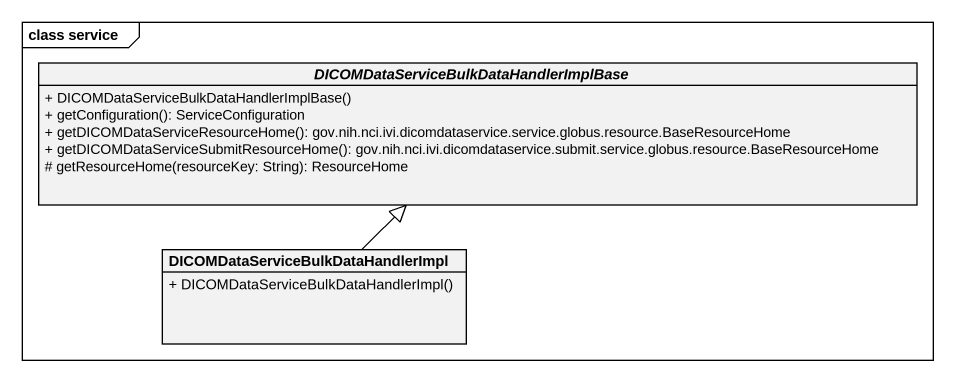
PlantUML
@startuml
mainframe class service
hide circle
hide empty members
skinparam classAttributeIconSize 0
abstract class "DICOMDataServiceBulkDataHandlerImplBase" as DICOMDataServiceBulkDataHand {
  + DICOMDataServiceBulkDataHandlerImplBase()
  + getConfiguration(): ServiceConfiguration
  + getDICOMDataServiceResourceHome(): gov.nih.nci.ivi.dicomdataservice.service.globus.resource.BaseResourceHome
  + getDICOMDataServiceSubmitResourceHome(): gov.nih.nci.ivi.dicomdataservice.submit.service.globus.resource.BaseResourceHome
  # getResourceHome(resourceKey: String): ResourceHome
}
class "DICOMDataServiceBulkDataHandlerImpl" as DICOMDataServiceBulkDataHand_2 {
  + DICOMDataServiceBulkDataHandlerImpl()
}
DICOMDataServiceBulkDataHand_2 -up-|> DICOMDataServiceBulkDataHand
@enduml
